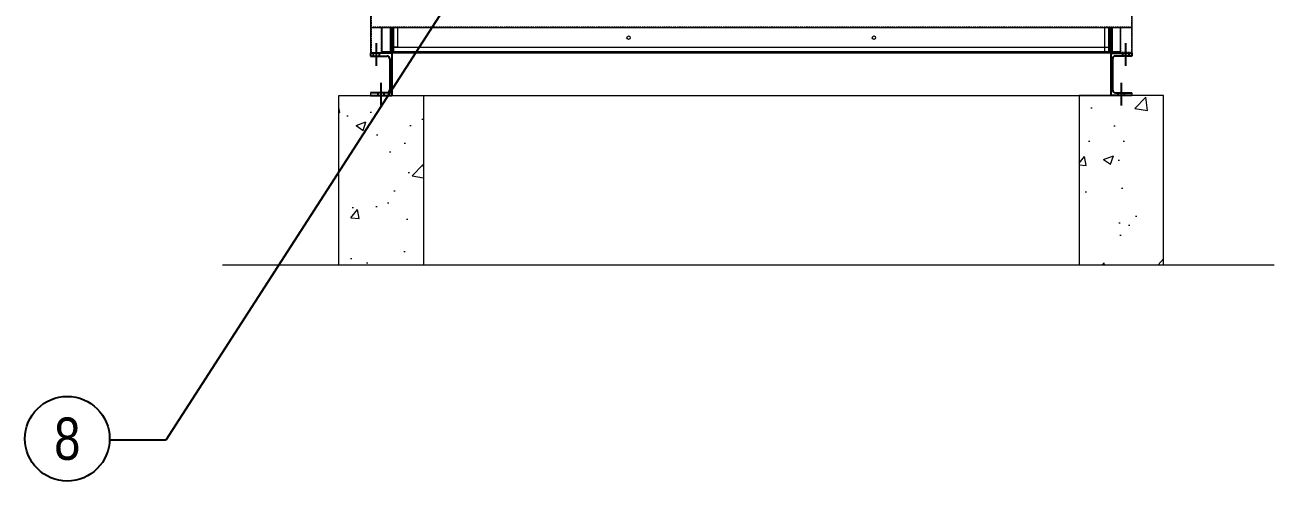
# Model space of a CAD drawing. Header units: millimetres. Extents: x -17070 to 48118, y -291348 to 33238.
# Drawn here: x 37283 to 41713, y 18506 to 20123 of the extents above; entities that cross this region are included whole.
import ezdxf
from ezdxf import colors
from ezdxf.entities.mleader import LeaderData, LeaderLine
from ezdxf.enums import TextEntityAlignment as Align
from ezdxf.math import Vec2, Vec3

# ---------------------------------------------------------------- set-up
doc = ezdxf.new("R2010")
doc.units = ezdxf.units.MM
for name, pattern in [('CENTER', [2, 1.25, -0.25, 0.25, -0.25]), ('CENTERX2', [4, 2.5, -0.5, 0.5, -0.5]), ('HIDDEN', [0.375, 0.25, -0.125]), ('HIDDENX2', [0.75, 0.5, -0.25])]:
    doc.linetypes.add(name, pattern=pattern)
for name, color, linetype in [('center', 1, 'CENTER'), ('HIDD', 2, 'HIDDENX2'), ('냉각탑_dim', 1, 'Continuous'), ('냉각탑_text', 3, 'Continuous'), ('냉각탑_기초', 23, 'Continuous')]:
    doc.layers.add(name, color=color, linetype=linetype)
doc.styles.get("Standard").update_dxf_attribs({"font": 'arial.ttf'})

# ---------------------------------------------------------------- blocks, each defined once
blk = doc.blocks.new('3')
at = {"color": 7, "lineweight": 20, "ltscale": 0.078111}
for p, q in [((38578.9, 20027.5), (38578.9, 20112.8)), ((38583.6, 20027.5), (38583.6, 20112.8)), ((41133.6, 20112.8), (41133.6, 20027.5)), ((41138.3, 20112.8), (41138.3, 20027.5))]:
    blk.add_line(p, q, dxfattribs=at)
at = {"color": 7, "lineweight": 20, "ltscale": 0.0685}
for p, q in [((38585.6, 20112.8), (38585.6, 20044.8)), ((41111.6, 20112.8), (41111.6, 20027.5)), ((41126.9, 20027.5), (41126.9, 20112.8)), ((41131.6, 20027.5), (41131.6, 20112.8))]:
    blk.add_line(p, q, dxfattribs=at)
at = {"color": 7, "lineweight": 20, "ltscale": 0.06}
for p, q in [((38590.3, 20112.8), (38590.3, 20044.8)), ((38605.6, 20044.8), (38605.6, 20112.8)), ((41208.6, 20152.8), (41208.6, 20044.8))]:
    blk.add_line(p, q, dxfattribs=at)
at = {"color": 7, "lineweight": 20, "ltscale": 0.060001}
blk.add_line((41208.6, 20152.8), (41208.6, 20044.8), dxfattribs=at)
at = {"color": 0, "lineweight": 20}
for p, q in [((38508.6, 20022.8), (38583.6, 20022.8)), ((41133.6, 20022.8), (41208.6, 20022.8))]:
    blk.add_line(p, q, dxfattribs=at)
at = {"color": 7, "lineweight": 25, "ltscale": 0.008333}
for p, q in [((38508.6, 20022.8), (38508.6, 20012.8)), ((41208.6, 20022.8), (41208.6, 20012.8))]:
    blk.add_line(p, q, dxfattribs=at)
at = {"color": 7, "lineweight": 25, "ltscale": 0.125}
for p, q in [((38583.6, 20022.8), (38508.6, 20022.8)), ((41133.6, 20022.8), (41208.6, 20022.8)), ((38508.6, 19872.8), (38583.6, 19872.8)), ((41208.6, 19872.8), (41133.6, 19872.8))]:
    blk.add_line(p, q, dxfattribs=at)
at = {"color": 7, "lineweight": 20, "ltscale": 0.036444}
for p, q in [((38513.3, 20022.8), (38578.9, 20022.8)), ((38513.3, 20022.8), (38578.9, 20022.8)), ((38578.9, 20027.5), (38548.6, 20027.5)), ((38548.6, 20027.5), (38578.9, 20027.5)), ((38548.6, 20026), (38578.9, 20026)), ((41166.6, 20027.5), (41138.3, 20027.5)), ((41138.3, 20027.5), (41166.6, 20027.5)), ((41166.6, 20026), (41138.3, 20026)), ((41203.9, 20022.8), (41138.3, 20022.8))]:
    blk.add_line(p, q, dxfattribs=at)
for p, q in [((38518.6, 20012.8), (38518.6, 20022.8)), ((38540.6, 20012.8), (38540.6, 20022.8)), ((41176.6, 20012.8), (41176.6, 20022.8)), ((41198.6, 20012.8), (41198.6, 20022.8)), ((38535.1, 19872.8), (38535.1, 19882.8)), ((38557.1, 19872.8), (38557.1, 19882.8)), ((41160.1, 19872.8), (41160.1, 19882.8)), ((41182.1, 19872.8), (41182.1, 19882.8))]:
    blk.add_line(p, q)
at = {"color": 1, "linetype": 'CENTERX2', "ltscale": 50}
for p, q in [((38529.6, 19977.8), (38529.6, 20057.8)), ((41187.6, 19977.8), (41187.6, 20057.8)), ((38546.1, 19837.8), (38546.1, 19917.8)), ((41171.1, 19837.8), (41171.1, 19917.8))]:
    blk.add_line(p, q, dxfattribs=at)
at = {"color": 7, "lineweight": 20, "ltscale": 0.001944}
blk.add_line((38548.6, 20026.3), (38550.6, 20026.3), dxfattribs=at)
at = {"color": 7, "lineweight": 20, "ltscale": 0.000667645}
for p, q in [((38550.6, 20027.5), (38550.6, 20026.3)), ((38554.6, 20026.3), (38554.6, 20027.5)), ((41164.6, 20026.3), (41164.6, 20027.5))]:
    blk.add_line(p, q, dxfattribs=at)
at = {"color": 7, "lineweight": 20, "ltscale": 0.00066667}
for p, q in [((38552.6, 20027.5), (38552.6, 20026.3)), ((41162.6, 20027.5), (41162.6, 20026.3)), ((41166.6, 20026.3), (41166.6, 20027.5))]:
    blk.add_line(p, q, dxfattribs=at)
at = {"color": 7, "lineweight": 20, "ltscale": 0.001111}
for p, q in [((38552.6, 20026.3), (38554.6, 20026.3)), ((38585.6, 20042.8), (38583.6, 20042.8)), ((38590.3, 20044.8), (38590.3, 20042.8)), ((41133.6, 20042.8), (41131.6, 20042.8)), ((41162.6, 20026.3), (41164.6, 20026.3))]:
    blk.add_line(p, q, dxfattribs=at)
at = {"color": 7, "lineweight": 20, "ltscale": 0.000833333}
for p, q in [((38556.1, 20026.3), (38554.6, 20026.3)), ((38578.9, 20027.5), (38580.4, 20027.5)), ((38590.3, 20027.5), (38588.8, 20027.5)), ((41138.3, 20027.5), (41136.8, 20027.5)), ((41161.1, 20026.3), (41162.6, 20026.3))]:
    blk.add_line(p, q, dxfattribs=at)
at = {"color": 7, "lineweight": 20, "ltscale": 0.000666669}
blk.add_line((38556.1, 20027.5), (38556.1, 20026.3), dxfattribs=at)
at = {"color": 7, "lineweight": 20, "ltscale": 0.013167}
for p, q in [((38579.8, 20026.3), (38556.1, 20026.3)), ((41161.1, 20026.3), (41137.4, 20026.3))]:
    blk.add_line(p, q, dxfattribs=at)
at = {"color": 7, "lineweight": 20, "ltscale": 0.000166667}
for p, q in [((38556.1, 20026.3), (38556.1, 20026)), ((41161.1, 20026.3), (41161.1, 20026))]:
    blk.add_line(p, q, dxfattribs=at)
at = {"color": 7, "lineweight": 20, "ltscale": 0.002611}
for p, q in [((38583.6, 20027.5), (38578.9, 20027.5)), ((38585.6, 20044.8), (38590.3, 20044.8)), ((38590.3, 20027.5), (38590.3, 20022.8)), ((41126.9, 20027.5), (41126.9, 20022.8)), ((41131.6, 20027.5), (41126.9, 20027.5)), ((41133.6, 20027.5), (41138.3, 20027.5))]:
    blk.add_line(p, q, dxfattribs=at)
at = {"color": 7, "lineweight": 20, "ltscale": 0.006332}
blk.add_line((38590.3, 20022.8), (38578.9, 20022.8), dxfattribs=at)
at = {"color": 7, "lineweight": 20, "ltscale": 0.003809}
for p, q in [((38590.3, 20026.3), (38583.5, 20026.3)), ((41133.8, 20026.3), (41126.9, 20026.3))]:
    blk.add_line(p, q, dxfattribs=at)
at = {"ltscale": 25}
for p, q in [((38583.6, 20022.8), (38583.6, 19872.8)), ((41133.6, 20022.8), (41133.6, 19872.8))]:
    blk.add_line(p, q, dxfattribs=at)
at = {"color": 7, "lineweight": 20, "ltscale": 0.009611}
for p, q in [((38585.6, 20044.8), (38585.6, 20027.5)), ((38588.8, 20027.5), (38588.8, 20044.8))]:
    blk.add_line(p, q, dxfattribs=at)
at = {"color": 7, "lineweight": 20, "ltscale": 0.001778}
blk.add_line((38585.6, 20027.5), (38588.8, 20027.5), dxfattribs=at)
at = {"color": 7, "lineweight": 20, "ltscale": 0.0085}
for p, q in [((38590.3, 20044.8), (38605.6, 20044.8)), ((38590.3, 20042.8), (38590.3, 20027.5)), ((41111.6, 20027.5), (41126.9, 20027.5)), ((41126.9, 20027.5), (41126.9, 20042.8))]:
    blk.add_line(p, q, dxfattribs=at)
at = {"color": 7, "lineweight": 20}
for p, q in [((41126.9, 20042.8), (38590.3, 20042.8)), ((41126.9, 20027.5), (38590.3, 20027.5)), ((41126.9, 20022.8), (38590.3, 20022.8))]:
    blk.add_line(p, q, dxfattribs=at)
at = {"color": 7, "lineweight": 20, "ltscale": 0.006333}
blk.add_line((41138.3, 20022.8), (41126.9, 20022.8), dxfattribs=at)
at = {"color": 7, "lineweight": 20, "ltscale": 0.000667643}
blk.add_line((41161.1, 20026.3), (41161.1, 20027.5), dxfattribs=at)
at = {"color": 7, "lineweight": 20, "ltscale": 0.00066766}
blk.add_line((41161.1, 20026.3), (41161.1, 20027.5), dxfattribs=at)
at = {"color": 7, "lineweight": 25, "ltscale": 0.05125}
for p, q in [((38508.6, 20012.8), (38567.1, 20012.8)), ((41208.6, 20012.8), (41150.1, 20012.8)), ((38567.1, 19882.8), (38508.6, 19882.8)), ((41150.1, 19882.8), (41208.6, 19882.8))]:
    blk.add_line(p, q, dxfattribs=at)
at = {"color": 7, "lineweight": 25, "ltscale": 0.091667}
for p, q in [((38577.1, 20002.8), (38577.1, 19892.8)), ((41140.1, 20002.8), (41140.1, 19892.8))]:
    blk.add_line(p, q, dxfattribs=at)
at = {"color": 7, "lineweight": 15, "ltscale": 0.0625}
for p, q in [((38508.6, 19882.8), (38508.6, 19872.8)), ((41208.6, 19882.8), (41208.6, 19872.8))]:
    blk.add_line(p, q, dxfattribs=at)
at = {"lineweight": 5}
blk.add_line((38583.6, 19872.8), (41133.6, 19872.8), dxfattribs=at)
at = {"color": 7, "lineweight": 20}
for centre in [(39423.6, 20077.8), (40293.6, 20077.8)]:
    blk.add_circle(centre, 6, dxfattribs=at)
for centre, radius, start, end in [((38547.1, 20026.3), 3.5, 270, 270.9147), ((38547.1, 20026.3), 3.5, 355.0829, 0), ((38578.9, 20027.5), 1.5, 270, 0), ((38578.9, 20027.5), 4.7, 270, 0), ((41138.3, 20027.5), 4.7, 180, 270), ((41138.3, 20027.5), 1.5, 180, 270), ((41170.1, 20026.3), 3.5, 180, 184.9171), ((41170.1, 20026.3), 3.5, 269.0991, 270)]:
    blk.add_arc(centre, radius, start, end, dxfattribs=at)
at = {"color": 7, "lineweight": 25}
for centre, start, end in [((38567.1, 20002.8), 0, 90), ((41150.1, 20002.8), 90, 180), ((38567.1, 19892.8), 270, 0), ((41150.1, 19892.8), 180, 270)]:
    blk.add_arc(centre, 10, start, end, dxfattribs=at)
at = {"layer": 'center', "lineweight": 20}
for p, q in [((38508.6, 23022.8), (38508.6, 20022.8)), ((41208.6, 23022.8), (41208.6, 20022.8)), ((41208.6, 20112.8), (38508.6, 20112.8)), ((38548.6, 20112.8), (38548.6, 20022.8)), ((41166.6, 20112.8), (41166.6, 20022.8)), ((38508.6, 20022.8), (38548.6, 20022.8)), ((41208.6, 20022.8), (41166.6, 20022.8))]:
    blk.add_line(p, q, dxfattribs=at)
at = {"layer": 'HIDD', "linetype": 'HIDDEN', "lineweight": 20}
for p, q in [((38510.6, 20170.8), (38510.6, 20022.8)), ((41206.6, 20170.8), (41206.6, 20022.8)), ((41206.6, 20114.8), (38508.6, 20114.8)), ((38546.6, 20112.8), (38546.6, 20024.8)), ((41168.6, 20112.8), (41168.6, 20024.8)), ((38508.6, 20024.8), (38546.6, 20024.8)), ((41206.6, 20024.8), (41168.6, 20024.8))]:
    blk.add_line(p, q, dxfattribs=at)

msp = doc.modelspace()

# ---------------------------------------------------------------- hatches: boundary and pattern name
at = {"layer": '냉각탑_기초', "lineweight": 20, "ltscale": 30}
h = msp.add_hatch(dxfattribs=at)
h.set_pattern_fill('AR-CONC', color=256, scale=50, style=0)
h.set_pattern_definition([(50, (23767.6, 3331.43), (358.63, -31.376), [37.5, -412.5]), (355, (23767.6, 3331.43), (-69.3757, 376.096), [30, -330]), (100.4514, (23797.5, 3328.8), (289.2547, 344.72), [31.87, -350.571]), (46.1842, (23767.6, 3431.43), (533.6205, -82.7595), [56.25, -618.75]), (96.6356, (23812.1, 3424.53), (467.331, 487.059), [47.805, -525.856]), (351.1842, (23767.6, 3431.43), (467.331, 487.059), [45, -495]), (21, (23817.6, 3406.43), (298.4535, -201.3094), [37.5, -412.5]), (326, (23817.6, 3406.43), (121.6577, 362.575), [30, -330]), (71.4514, (23842.48, 3389.65), (420.1113, 161.265), [31.87, -350.571]), (37.5, (23767.6, 3331.43), (6.0799, 166.4469), [0, -326, 0, -335, 0, -331.25]), (7.5, (23767.6, 3331.43), (131.5348, 197.2059), [0, -191, 0, -318.5, 0, -126.25]), (327.5, (23656.1, 3331.43), (266.9112, -11.2774), [0, -125, 0, -390, 0, -517.5]), (317.5, (23606.1, 3331.43), (291.593, 50.0525), [0, -162.5, 0, -259, 0, -367.5])])
h.paths.add_polyline_path([(38696.1, 19872.8), (38396.1, 19872.8), (38396.1, 19272.8), (38696.1, 19272.8)])
h = msp.add_hatch(dxfattribs=at)
h.set_pattern_fill('AR-CONC', color=256, scale=50, style=0)
h.set_pattern_definition([(50, (24262.6, 3331.43), (358.63, -31.376), [37.5, -412.5]), (355, (24262.6, 3331.43), (-69.3757, 376.096), [30, -330]), (100.4514, (24292.5, 3328.8), (289.2547, 344.72), [31.87, -350.571]), (46.1842, (24262.6, 3431.43), (533.6205, -82.7595), [56.25, -618.75]), (96.6356, (24307.07, 3424.53), (467.331, 487.059), [47.805, -525.856]), (351.1842, (24262.6, 3431.43), (467.331, 487.059), [45, -495]), (21, (24312.6, 3406.43), (298.4535, -201.3094), [37.5, -412.5]), (326, (24312.6, 3406.43), (121.6577, 362.575), [30, -330]), (71.4514, (24337.48, 3389.65), (420.1113, 161.265), [31.87, -350.571]), (37.5, (24262.6, 3331.43), (6.0799, 166.4469), [0, -326, 0, -335, 0, -331.25]), (7.5, (24262.6, 3331.43), (131.5348, 197.2059), [0, -191, 0, -318.5, 0, -126.25]), (327.5, (24151.1, 3331.43), (266.9112, -11.2774), [0, -125, 0, -390, 0, -517.5]), (317.5, (24101.1, 3331.43), (291.593, 50.0525), [0, -162.5, 0, -259, 0, -367.5])])
h.paths.add_polyline_path([(41021.1, 19872.8), (41321.1, 19872.8), (41321.1, 19272.8), (41021.1, 19272.8)])

# ---------------------------------------------------------------- linework, layer by layer
at = {"layer": '냉각탑_dim', "linetype": 'ByBlock', "lineweight": -3}
msp.add_circle((37433.1, 18656.1), 150, dxfattribs=at)
at = {"layer": '냉각탑_기초', "lineweight": 20, "ltscale": 30}
msp.add_line((37984, 19272.8), (41712.5, 19272.8), dxfattribs=at)
for points in [[(38396.1, 19272.8), (38396.1, 19872.8), (38696.1, 19872.8), (38696.1, 19272.8)], [(41321.1, 19272.8), (41321.1, 19872.8), (41021.1, 19872.8), (41021.1, 19272.8)]]:
    msp.add_lwpolyline(points, dxfattribs=at)

# ---------------------------------------------------------------- block references
msp.add_blockref('3', (0, 0))

# ---------------------------------------------------------------- texts
at = {"layer": '냉각탑_text', "width": 0.8}
msp.add_text('8', height=150, dxfattribs=at).set_placement((37433.1, 18656.1), align=Align.MIDDLE_CENTER)

# ---------------------------------------------------------------- leaders
at = {"layer": '냉각탑_dim', "lineweight": -3}
ml = msp.add_multileader_mtext('Standard', dxfattribs=at)
ml.set_content('')
ml.set_leader_properties(color=256)
ml.build(insert=Vec2(0, 0))
ml.multileader.update_dxf_attribs({"text_right_attachment_type": 6, "dogleg_length": 5, "arrow_head_size": 199.5, "scale": 30})
ctx = ml.context
ctx.base_point, ctx.scale, ctx.char_height, ctx.arrow_head_size, ctx.landing_gap_size, ctx.plane_origin = Vec3(37583, 18651.4), 30, 7.18, 199.5, 3.59, Vec3(39088, 18977.1)
ctx.right_attachment, ctx.text_align_type = 6, 2
notes = []
notes.append((ctx, [(0, (1, 1, 0), (37782.5, 18651.4), (-1, 0), 199.5, [(0, [(38957.9, 20474)], 0, [])])]))
ctx.mtext, ml.multileader.dxf.content_type = None, 0
for ctx, leaders in notes:
    for number, flags, end, landing, length, lines in leaders:
        leader = LeaderData()
        leader.index, (leader.has_last_leader_line, leader.has_dogleg_vector, leader.attachment_direction) = number, flags
        leader.last_leader_point, leader.dogleg_vector, leader.dogleg_length = Vec3(end), Vec3(landing), length
        for number, points, colour, breaks in lines:
            line = LeaderLine()
            line.index, line.vertices, line.color, line.breaks = number, Vec3.list(points), colors.encode_raw_color(colour), breaks
            leader.lines.append(line)
        ctx.leaders.append(leader)

doc.saveas('drawing.dxf')
